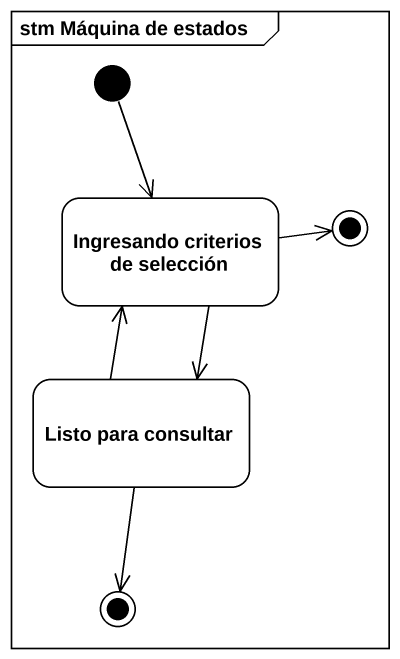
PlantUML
@startuml
mainframe stm Máquina de estados
hide empty description
state "Ingresando criterios de selección" as Ingresando_criterios_de
state final1 <<end>>
state "Listo para consultar" as Listo_para_consultar
state final2 <<end>>
[*] --> Ingresando_criterios_de
Ingresando_criterios_de -right-> final1
Ingresando_criterios_de --> Listo_para_consultar
Listo_para_consultar -up-> Ingresando_criterios_de
Listo_para_consultar --> final2
@enduml
